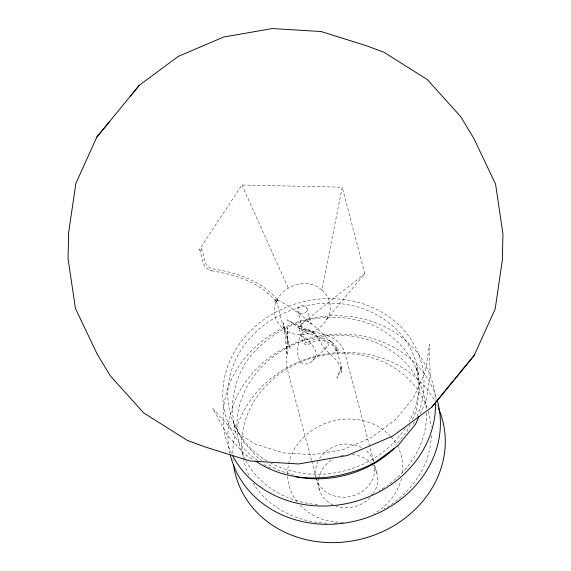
<?xml version="1.0" encoding="UTF-8"?>
<svg xmlns="http://www.w3.org/2000/svg" width="571" height="571" viewBox="0 0 571 571"><rect width="100%" height="100%" fill="white"/><g stroke="black" fill="none" stroke-linecap="round" stroke-linejoin="round"><path stroke-width="0.43" stroke-dasharray="2.85 2.14" d="M321.823 289.868C297.098 268.941 256.429 303.858 282.616 328.332C307.341 349.259 348.01 314.35 321.823 289.868L342.222 187.195L241.926 184.99L200.243 248.349M311.495 460.205L287.249 369.087L286.235 362.278L287.598 327.74L287.249 355.355L283.494 323.058L290.218 348.788L281.282 319.76L276.371 300.203L278.27 300.239L287.591 305.357L302.009 315.877L317.654 328.975L330.331 341.151L336.647 349.131L341.401 367.003L341.629 372.413C340.68 361.122 330.381 354.934 323.15 347.532C320.231 340.052 315.121 331.458 306.977 329.324L299.547 336.091C298.654 344.691 294.693 355.526 301.702 362.92C305.364 365.119 309.953 363.784 312.63 360.658L327.226 346.79L328.147 345.626L328.197 344.042C325.163 338.603 318.332 336.876 312.965 334.535C302.416 333.956 296.085 323.935 286.849 319.867L315.934 334.071L299.14 327.961C314.764 333.393 338.403 333.05 344.599 352.114L373.877 462.146A29.906 26.337 -14.9 0 0 364.948 449.698M306.049 329.917L305.956 333.129M410.156 424.41L406.873 431.669L395.71 445.294M412.341 419.571L416.352 410.699L419.585 388.587L416.359 366.846L418.436 374.64C411.056 352.914 394.725 335.769 374.283 325.691C351.5 316.041 326.177 314.935 302.359 321.287C279.033 328.882 258.463 343.514 244.788 364.012C233.325 383.569 229.342 406.809 235.302 428.835L233.225 421.041L242.689 440.94L257.749 457.635L262.282 460.483M420.213 413.861L426.373 400.235L430.084 374.876L429.456 344.384L425.495 371.464L413.889 397.152L395.432 419.685L371.378 437.529L343.378 449.477L313.322 454.716L283.273 452.874L255.273 444.088L231.234 428.957L212.79 408.501L227.179 434.916L244.452 454.073L254.209 460.212M312.63 360.658L315.121 357.325L316.727 353.627C313.729 346.147 308.333 338.089 300.432 335.541L299.547 336.091M326.248 319.717L364.819 273.609L342.222 187.195M300.196 324.942L364.819 273.609M327.226 346.79L323.15 347.532M334.906 350.787L336.804 350.822L336.647 349.131M211.627 270.768C235.48 274.672 259.698 282.195 275.6 300.96M294.315 475.3L277.378 469.99L266.807 463.338M199.643 249.42L203.276 263.074C204.168 266.643 207.223 269.298 210.62 270.433M210.399 270.361L211.848 270.84M329.724 340.694L324.556 338.546L319.282 338.203L313.715 339.517L306.798 342.843L307.312 342.771L305.721 342.272C306.834 343.378 303.936 340.202 304.314 339.153L300.681 325.506M331.701 342.079L334.042 344.156L338.153 349.366A1.078 1.028 -34.6 0 1 337.254 350.979A1.078 1.028 -34.6 0 1 336.312 349.473A1.078 1.028 -34.6 0 1 338.153 349.366M329.496 340.537L331.929 342.229M277.135 299.44C261.054 280.468 236.051 272.503 212.276 268.734C209.914 268.242 205.767 265.544 205.389 262.603L201.756 248.963A1.078 0.949 -14.9 0 0 200.007 248.499A1.078 0.949 -14.9 0 0 200.342 250.112A1.078 0.949 -14.9 0 0 201.756 248.963M336.326 350.515C331.03 340.316 318.654 337.154 309.132 344.227C305.899 346.626 302.58 342.914 302.23 339.731L298.597 326.084M241.926 184.99L288.148 287.805M374.74 465.379L376.674 472.66M306.941 308.233L311.174 324.15C309.496 318.939 300.503 321.559 302.002 326.869L297.762 310.945M311.723 461.068L315.842 476.542M319.325 489.632L316.527 479.119A29.906 26.337 -14.9 0 0 350.987 496.327A29.906 26.337 -14.9 0 0 374.633 465.508M257.742 460.569A101.367 89.247 -14.9 0 1 240.305 342.75A101.367 89.247 -14.9 0 1 370.443 306.57A101.367 89.247 -14.9 0 1 417.051 416.28M414.432 421.855A101.367 89.247 -14.9 0 1 412.333 425.738M270.675 468.291A101.367 89.247 -14.9 0 1 262.139 463.524M267.057 460.94A96.321 84.808 -14.9 0 1 243.039 347.004A96.321 84.808 -14.9 0 1 370.436 311.666A96.321 84.808 -14.9 0 1 409.229 421.505M405.253 428.236A96.321 84.808 -14.9 0 1 270.875 463.088M426.508 412.933A95.5 84.087 -14.9 0 1 387.281 485.55M384.362 487.527A95.5 84.087 -14.9 0 1 379.115 490.739M373.67 493.651A95.5 84.087 -14.9 0 1 371.257 494.807M317.576 504.614A95.5 84.087 -14.9 0 1 245.973 460.975M245.551 460.19A95.5 84.087 -14.9 0 1 308.675 339.174A95.5 84.087 -14.9 0 1 426.344 409.407M431.355 435.537A95.5 84.087 -14.9 0 1 383.983 509.039M336.583 523.072A95.5 84.087 -14.9 0 1 333.949 523.186M326.869 523.172A95.5 84.087 -14.9 0 1 253.067 483.116M248.835 475.315A95.5 84.087 -14.9 0 1 243.689 460.362M243.496 459.498A95.5 84.087 -14.9 0 1 314.021 357.346A95.5 84.087 -14.9 0 1 427.372 408.757M428.179 411.248A95.5 84.087 -14.9 0 1 431.148 426.83M397.302 445.658A58.064 51.126 -14.9 0 1 402.341 474.13M401.527 478.341A58.064 51.126 -14.9 0 1 374.005 513.615M343.428 522.215A58.064 51.126 -14.9 0 1 299.468 504.571M297.263 501.945A58.064 51.126 -14.9 0 1 287.598 475.672M287.57 473.887A58.064 51.126 -14.9 0 1 326.241 423.061A58.064 51.126 -14.9 0 1 390.35 436.058M390.935 436.694A58.064 51.126 -14.9 0 1 396.888 444.916M371.557 463.666A29.906 26.337 -14.9 0 1 373.705 492.959M370.165 497.541A29.906 26.337 -14.9 0 1 336.233 506.17M333.15 504.964A29.906 26.337 -14.9 0 1 318.568 479.347M318.711 478.477A29.906 26.337 -14.9 0 1 333.164 459.005M341.151 455.715A29.906 26.337 -14.9 0 1 343.699 455.137M352.314 454.652A29.906 26.337 -14.9 0 1 370.95 463.017M231.533 453.574A107.034 94.244 -14.9 0 1 305.706 319.653A107.034 94.244 -14.9 0 1 435.43 400.485M229.985 453.631A107.034 94.244 -14.9 0 1 310.067 338.089A107.034 94.244 -14.9 0 1 436.801 398.829M233.104 460.554A107.034 94.244 -14.9 0 1 232.975 458.784M232.811 453.495A107.034 94.244 -14.9 0 1 315.42 356.268A107.034 94.244 -14.9 0 1 434.759 400.878M436.822 404.818A107.034 94.244 -14.9 0 1 437.586 406.424M316.291 478.298A29.906 26.337 -14.9 0 1 317.947 461.661M319.496 458.82A29.906 26.337 -14.9 0 1 361.514 447.543M341.401 367.003L336.911 378.18L341.565 368.688L341.401 367.003M299.975 313.4A4.782 4.211 -14.9 0 0 307.098 309.318A4.782 4.211 -14.9 0 0 299.975 306.049A4.782 4.211 -14.9 0 0 299.975 313.4M299.09 326.648A1.078 0.949 -14.9 0 0 300.717 325.755A1.078 0.949 -14.9 0 0 299.125 324.985A1.078 0.949 -14.9 0 0 299.09 326.648M276.4 301.224A1.078 0.985 -41.8 0 0 277.249 299.582A1.078 0.949 -41.5 0 0 275.515 299.754A1.078 0.949 -41.5 0 0 276.307 301.21A1.078 0.949 -41.5 0 0 277.285 299.639A1.078 0.985 -41.8 0 0 275.45 299.796A1.078 0.985 -41.8 0 0 276.4 301.224"/><path stroke-width="0.86" d="M139.224 85.372L96.813 137.097L75.822 183.562L68.648 232.554L68.042 258.535L75.436 308.426L97.149 354.07L110.367 375.961L143.735 412.961L187.231 440.341L204.439 446.736L249.855 460.983L298.59 463.966L347.339 455.48L392.762 436.101L431.776 407.152L474.187 355.419L495.178 308.961L502.352 259.962L502.958 233.982L495.564 184.098L473.851 138.446L460.633 116.555L427.265 79.555L383.769 52.175L366.561 45.787L321.145 31.533L272.41 28.55L223.661 37.036L178.238 56.415L139.224 85.372L130.209 96.328M419.128 416.266L415.502 424.289L398.223 445.387L372.171 464.637M431.776 407.152L474.187 355.419M96.813 137.097L109.289 121.916M375.697 462.103C339.153 481.774 291.074 485.007 255.708 461.154M394.532 448.292A101.367 89.247 -14.9 0 1 295.607 476.721M435.502 402.255A107.034 94.244 -14.9 0 1 353.399 502.002A107.034 94.244 -14.9 0 1 232.74 455.951M437.293 400.499A107.034 94.244 -14.9 0 1 358.295 520.295A107.034 94.244 -14.9 0 1 230.384 455.344M438.314 408.044A107.034 94.244 -14.9 0 1 364.584 538.217A107.034 94.244 -14.9 0 1 233.589 464.958"/></g></svg>
